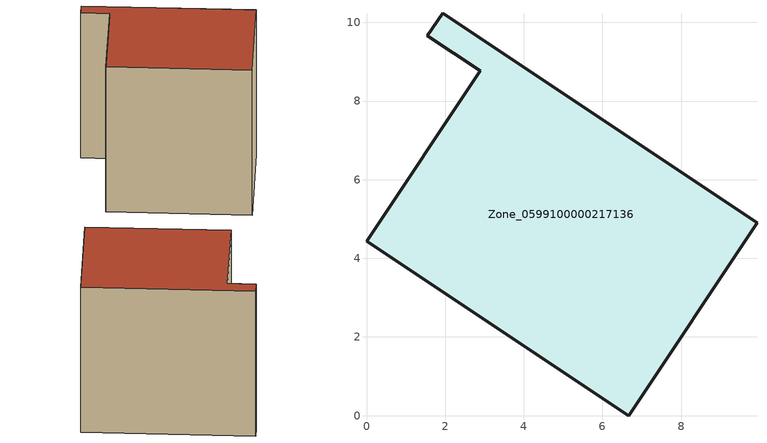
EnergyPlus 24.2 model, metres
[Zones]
Zone_0599100000217136
 floor ground (C_G): 2.89,8.77 1.55,9.66 1.93,10.23 9.93,4.91 6.67,0 0,4.43 z0
 wall outside (C_F): 9.93,4.91 1.93,10.23 1.55,9.66 2.89,8.77 0,4.43 6.67,0 9.93,4.91 z0:9.56
 roof outside (C_R): 6.67,0 9.93,4.91 1.93,10.23 1.55,9.66 2.89,8.77 0,4.43 z9.56
[BUILDING]
Pand.0599100000217136: North Axis=0; Terrain=City; Loads Convergence Tolerance Value=0.04; Temperature Convergence Tolerance Value=0.4; Solar Distribution=FullExterior; Maximum Number of Warmup Days=25; Minimum Number of Warmup Days=1
[Site:Location]
Rotterdam.The.Hague.AP_ZH_NLD Design_Conditions: Latitude=51.96; Longitude=4.45; Time Zone=1; Elevation=-4.5
[SITE:GROUNDTEMPERATURE:BUILDINGSURFACE]
18, 18, 18, 18, 18, 18, 18, 18, 18, 18, 18, 18
[MATERIAL] Thermal Absorptance=0.9; Solar Absorptance=0.7; Visible Absorptance=0.7
Name | Roughness | Thickness | Conductivity | Density | Specific Heat
G.TC.1946 | MediumSmooth | 0.15 | 1 | 540 | 1210
F.TC.1946 | Rough | 0.3 | 0.857143 | 1920 | 840
R.TC.1946 | MediumRough | 0.2 | 0.909091 | 1500 | 1000
[CONSTRUCTION]
C_G: G.TC.1946
C_F: F.TC.1946
C_R: R.TC.1946
[ZONE]
Zone_0599100000217136: Type=1; Multiplier=1; Ceiling Height=Autocalculate; Volume=Autocalculate; Floor Area=autocalculate; Part of Total Floor Area=Yes
[ZONEINFILTRATION:DESIGNFLOWRATE]
Infil_Zone_0599100000217136: Zone or ZoneList or Space or SpaceList=Zone_0599100000217136; Schedule=AlwaysOn; Design Flow Rate Calculation Method=Flow/Area; Flow Rate per Floor Area=0.003; Constant Term Coefficient=1; Temperature Term Coefficient=0; Velocity Term Coefficient=0; Velocity Squared Term Coefficient=0
[HVACTEMPLATE:ZONE:IDEALLOADSAIRSYSTEM]
Zone_0599100000217136: Maximum Heating Supply Air Temperature=50; Minimum Cooling Supply Air Temperature=13; Maximum Heating Supply Air Humidity Ratio=0.0156; Minimum Cooling Supply Air Humidity Ratio=0.0077; Heating Limit=NoLimit; Cooling Limit=NoLimit; Dehumidification Control Type=ConstantSensibleHeatRatio; Cooling Sensible Heat Ratio=0.7; Dehumidification Setpoint=60; Humidification Control Type=None; Humidification Setpoint=30; Outdoor Air Method=None; Outdoor Air Flow Rate per Person=0.00944; Outdoor Air Flow Rate per Zone Floor Area=0; Outdoor Air Flow Rate per Zone=0; Demand Controlled Ventilation Type=None; Outdoor Air Economizer Type=NoEconomizer; Heat Recovery Type=None; Sensible Heat Recovery Effectiveness=0.7; Latent Heat Recovery Effectiveness=0.65
[ZONECONTROL:THERMOSTAT]
ThermostatControl_Zone_0599100000217136: Zone or ZoneList=Zone_0599100000217136; Control Type Schedule=DualSetpointControlType; Control 1=Thermostat_Zone_0599100000217136; Temperature Difference Between Cutout And Setpoint=0
[THERMOSTATSETPOINT:DUALSETPOINT]
Thermostat_Zone_0599100000217136: Heating Setpoint Temperature Schedule=HeatingSetpoint_Zone_0599100000217136; Cooling Setpoint Temperature Schedule=CoolingSetpoint_Zone_0599100000217136
[SCHEDULE:COMPACT]
HeatingSetpoint_Zone_0599100000217136: Through: 12/31, For: AllDays, Until: 24:00, 21
CoolingSetpoint_Zone_0599100000217136: Through: 12/31, For: AllDays, Until: 24:00, 24
DualSetpointControlType: Through: 12/31, For: AllDays, Until: 24:00, 4
AlwaysOn: Through: 12/31, For: AllDays, Until: 24:00, 1
